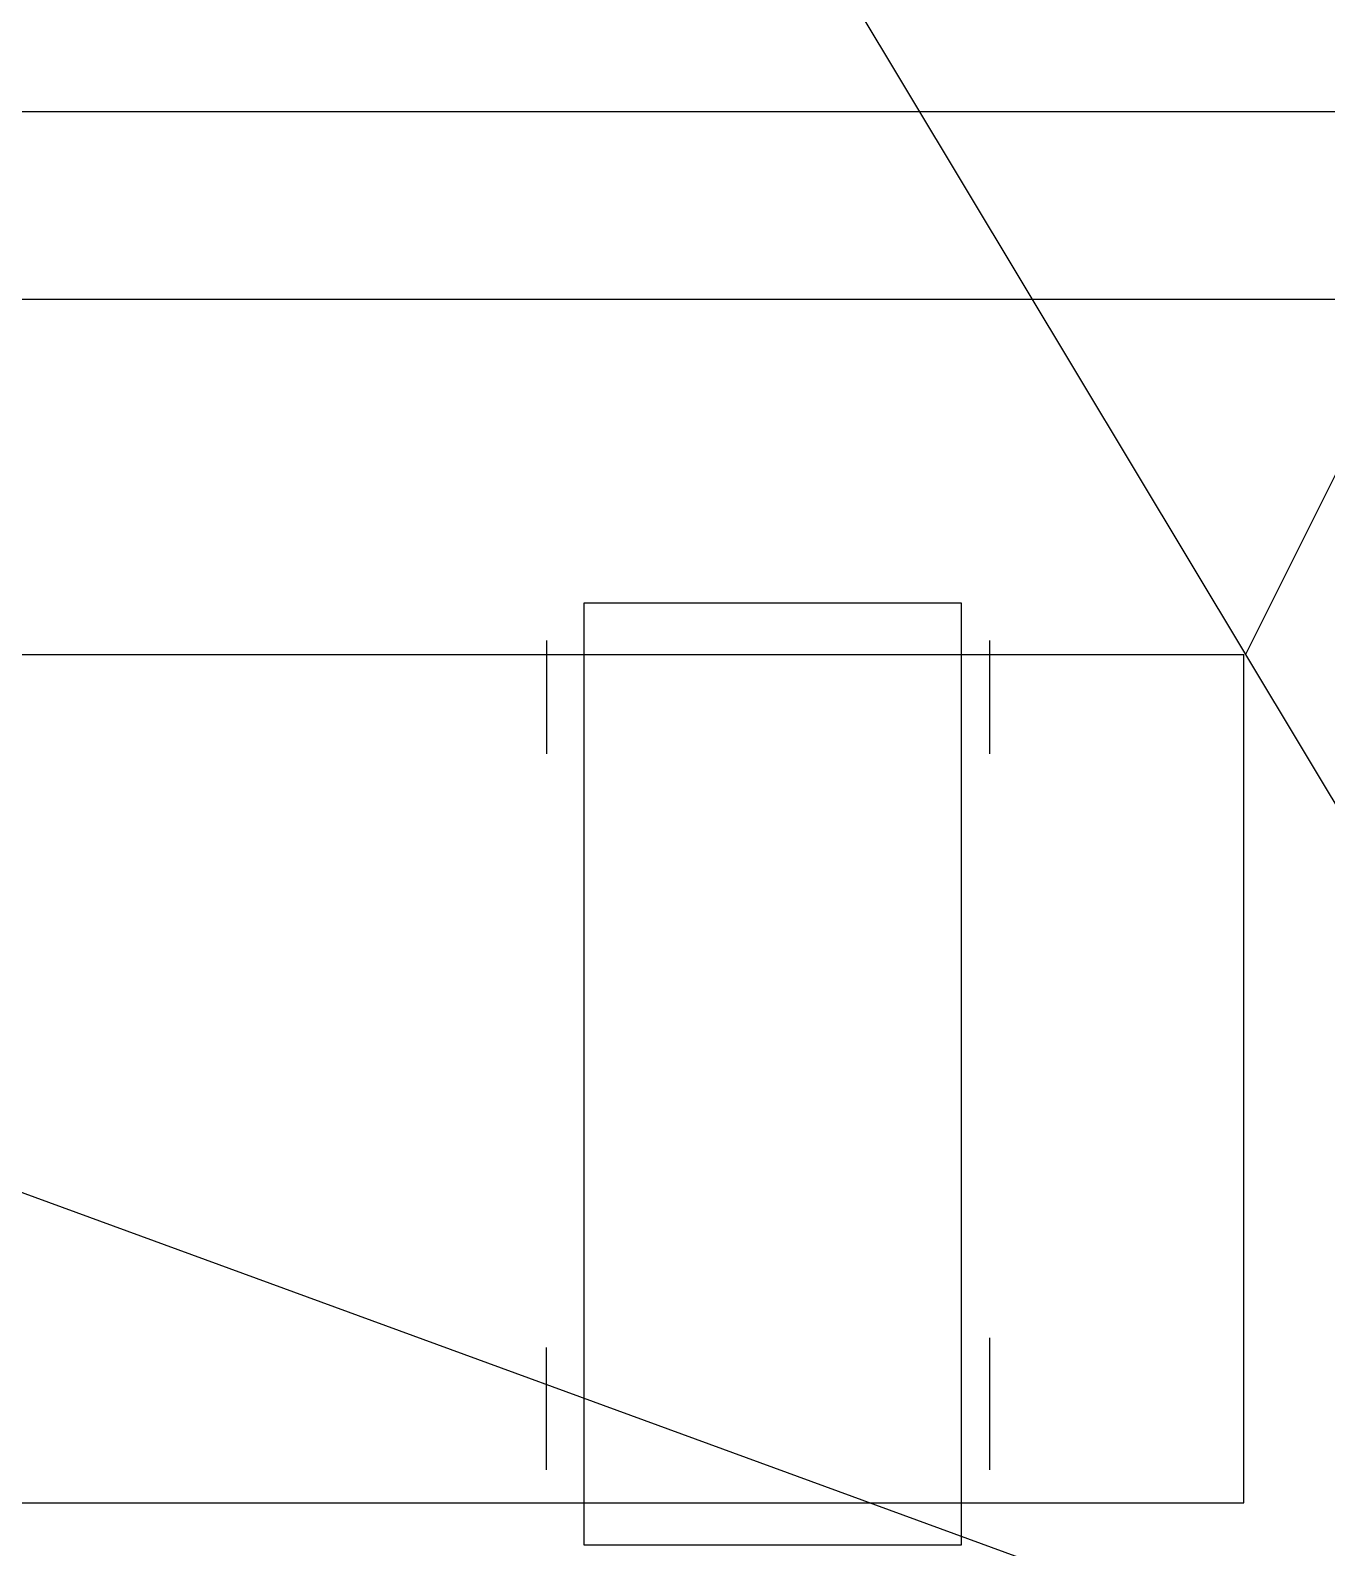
# Model space of a CAD drawing. Header units: inches. Extents: x 567429 to 582707, y 126347 to 133675.
# Drawn here: x 579159.7 to 579297.3, y 129147.5 to 129308.5 of the extents above; entities that cross this region are included whole.
import ezdxf

# ---------------------------------------------------------------- set-up
doc = ezdxf.new("R2010")
doc.units = ezdxf.units.IN
doc.header["$MEASUREMENT"] = 0
for name, color, linetype in [('FIRE WIRE', 4, 'Continuous'), ('mobl', 11, 'Continuous'), ('SOCKET', 3, 'Continuous'), ('SOCKET WIRE', 4, 'Continuous'), ('SOUND WIRE', 4, 'Continuous')]:
    doc.layers.add(name, color=color, linetype=linetype)
doc.linetypes.add('ZIGZAG', pattern='A,0.0001,-0.2,[131,ltypeshp.shx,S=0.2,R=0,X=-0.2,Y=0],-0.4,[131,ltypeshp.shx,S=0.2,R=180,X=0.2,Y=0],-0.2', length=0.8001)

msp = doc.modelspace()

# ---------------------------------------------------------------- linework, layer by layer
at = {"layer": 'FIRE WIRE'}
msp.add_line((579397.38, 129279.91), (578909.39, 129279.91), dxfattribs=at)
at = {"layer": 'mobl', "color": 15, "linetype": 'ZIGZAG', "ltscale": 20}
msp.add_line((579323.99, 129299.79), (579085.49, 129299.79), dxfattribs=at)
at = {"layer": 'mobl', "color": 15}
for p, q in [((579218.49, 129147.7), (579218.49, 129247.7)), ((579218.49, 129247.7), (579258.49, 129247.7)), ((579258.49, 129247.7), (579258.49, 129147.7)), ((579214.49, 129243.7), (579214.49, 129231.7)), ((579261.49, 129243.7), (579261.49, 129231.7)), ((579288.49, 129242.2), (579088.49, 129242.2)), ((579288.49, 129152.2), (579288.49, 129242.2)), ((579261.49, 129169.7), (579261.49, 129155.7)), ((579214.49, 129155.7), (579214.49, 129168.7)), ((579088.49, 129152.2), (579288.49, 129152.2)), ((579258.49, 129147.7), (579218.49, 129147.7))]:
    msp.add_line(p, q, dxfattribs=at)
at = {"layer": 'SOCKET', "color": 30, "ltscale": 100}
msp.add_line((579288.65, 129242.2), (579301.9, 129268.71), dxfattribs=at)
at = {"layer": 'SOCKET WIRE'}
msp.add_line((579161.9, 129453.31), (579367.69, 129110.55), dxfattribs=at)
at = {"layer": 'SOUND WIRE'}
msp.add_line((578730.59, 129341.89, 0), (579377.7, 129105.05, 0), dxfattribs=at)

doc.saveas('drawing.dxf')
